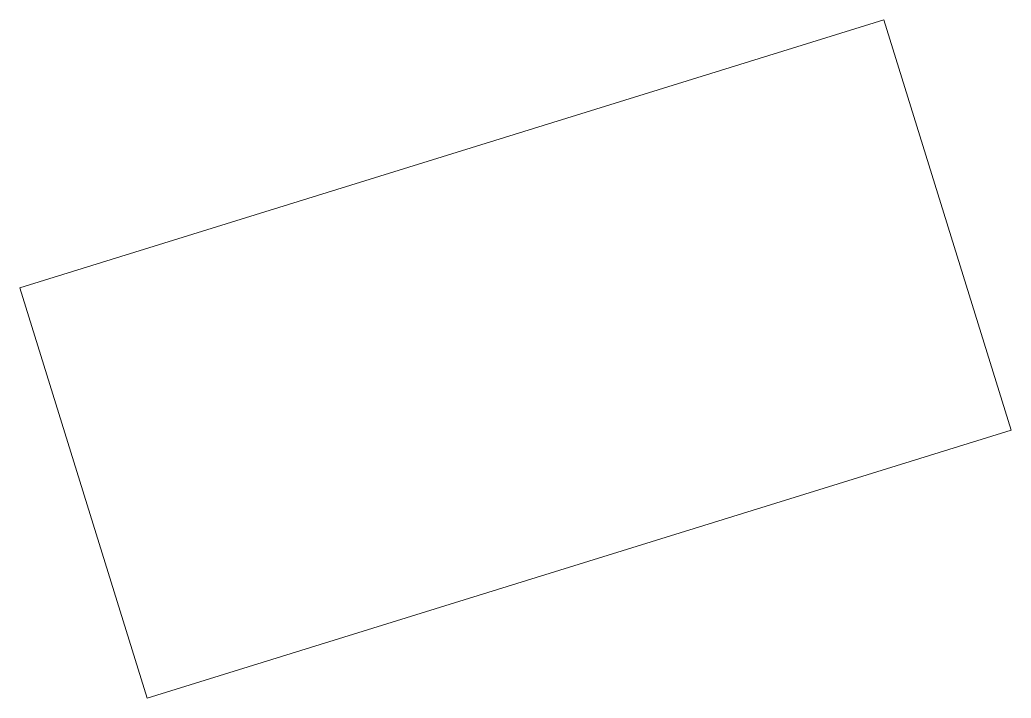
# Model space of a CAD drawing. Header units: millimetres. Extents: x -12 to 334, y -67 to 169.
import ezdxf

# ---------------------------------------------------------------- set-up
doc = ezdxf.new("R2010")
doc.units = ezdxf.units.MM
doc.header["$LTSCALE"] = 50
doc.layers.add('None', color=7, linetype='Continuous', lineweight=5)

# ---------------------------------------------------------------- blocks, each defined once
blk = doc.blocks.new('Group')
at = {"layer": 'None', "color": 7, "linetype": 'Continuous', "lineweight": 5, "transparency": 33554687}
for p, q in [((-11.71, 75.88), (289.79, 169.38)), ((289.79, 169.38), (334.21, 26.12)), ((-11.71, 75.88), (32.71, -67.38)), ((32.71, -67.38), (334.21, 26.12))]:
    blk.add_line(p, q, dxfattribs=at)
blk = doc.blocks.new('Group-1')
at = {"layer": 'None', "color": 7, "transparency": 33554687}
blk.add_blockref('Group', (0, 0), dxfattribs=at)

msp = doc.modelspace()

# ---------------------------------------------------------------- wipeouts: each hides what was drawn before it
at = {"color": 255, "linetype": 'Continuous', "lineweight": 5, "transparency": 33554687}
msp.add_wipeout([(289.79, 169.38), (-11.71, 75.88), (32.71, -67.38), (334.21, 26.12)], dxfattribs=at).dxf.layer = 'None'

# ---------------------------------------------------------------- next in the draw order: linework, layer by layer
at = {"layer": 'None', "color": 7, "linetype": 'Continuous', "lineweight": 5, "transparency": 33554687}
for p, q in [((-11.71, 75.88), (289.79, 169.38)), ((289.79, 169.38), (334.21, 26.12)), ((-11.71, 75.88), (32.71, -67.38)), ((32.71, -67.38), (334.21, 26.12))]:
    msp.add_line(p, q, dxfattribs=at)

# ---------------------------------------------------------------- next in the draw order: block references
at = {"layer": 'None', "color": 7, "transparency": 33554687}
msp.add_blockref('Group-1', (0, 0), dxfattribs=at)

doc.saveas('drawing.dxf')
